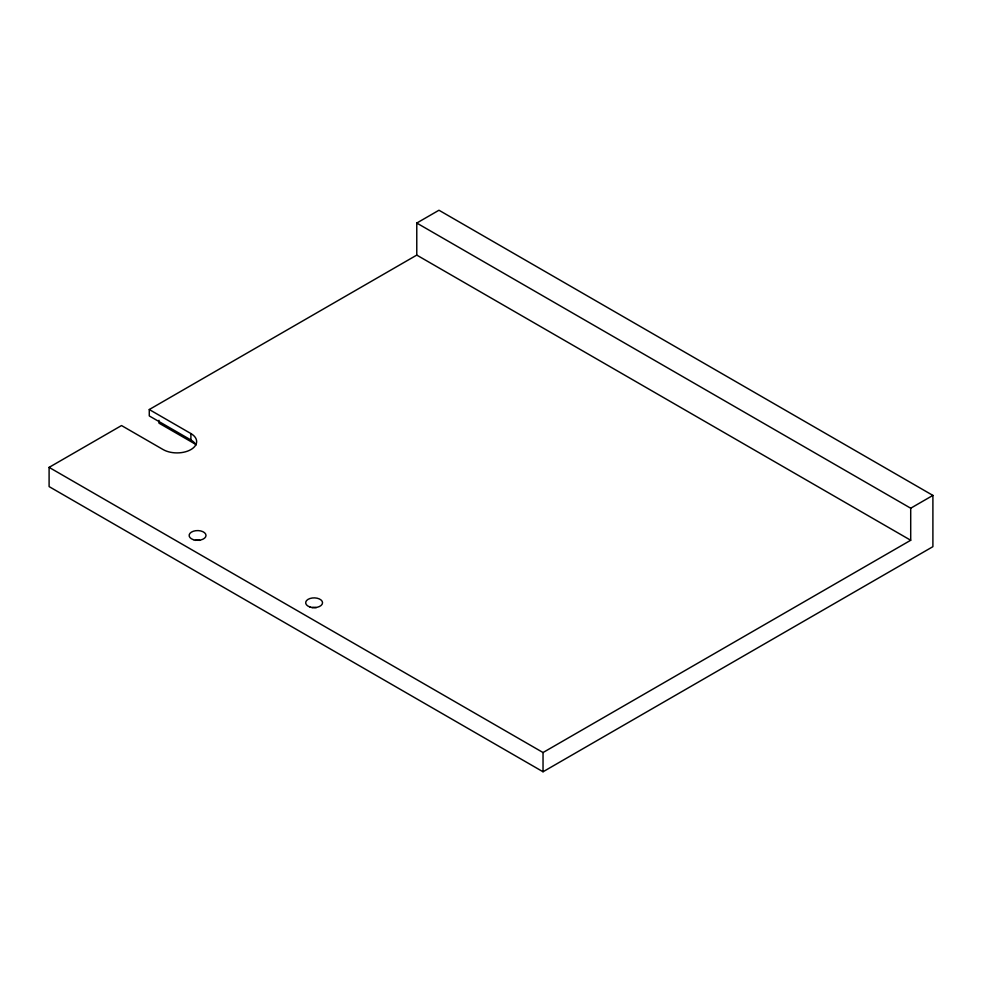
<?xml version="1.0" encoding="UTF-8"?>
<svg xmlns="http://www.w3.org/2000/svg" width="982" height="982" viewBox="0 0 982 982"><rect width="100%" height="100%" fill="white"/><g stroke="black" fill="none" stroke-linecap="round" stroke-linejoin="round"><path stroke-width="1.47" d="M416.773 223.049L910.707 508.222L910.707 540.26L416.773 255.099L416.773 223.049L438.966 210.234L932.9 495.407L932.9 546.667L543.034 771.766L49.1 486.593L49.1 467.371L121.523 425.55L163.147 449.584A19.615 11.33 0 0 0 190.901 449.584A19.615 11.33 0 0 0 190.901 433.565L149.276 409.531L149.276 415.938L190.901 439.973A19.615 11.33 0 0 1 195.97 445.055M149.276 409.531L416.773 255.099M910.707 508.222L932.9 495.407M49.1 467.371L543.034 752.531L910.707 540.26M195.406 444.183L158.986 423.156L158.986 420.308M543.034 752.531L543.034 771.766M190.901 433.565L190.901 439.973M311.92 607.649A8.433 4.873 0 0 1 316.29 607.649M195.369 540.37A8.433 4.873 0 0 1 199.739 540.37M309.882 606.962A8.433 4.873 0 0 0 322.538 602.739A8.433 4.873 0 0 0 309.882 598.529A8.433 4.873 0 0 0 309.882 606.962M193.344 539.67A8.433 4.873 0 0 0 205.999 535.46A8.433 4.873 0 0 0 193.344 531.237A8.433 4.873 0 0 0 193.344 539.67"/></g></svg>
